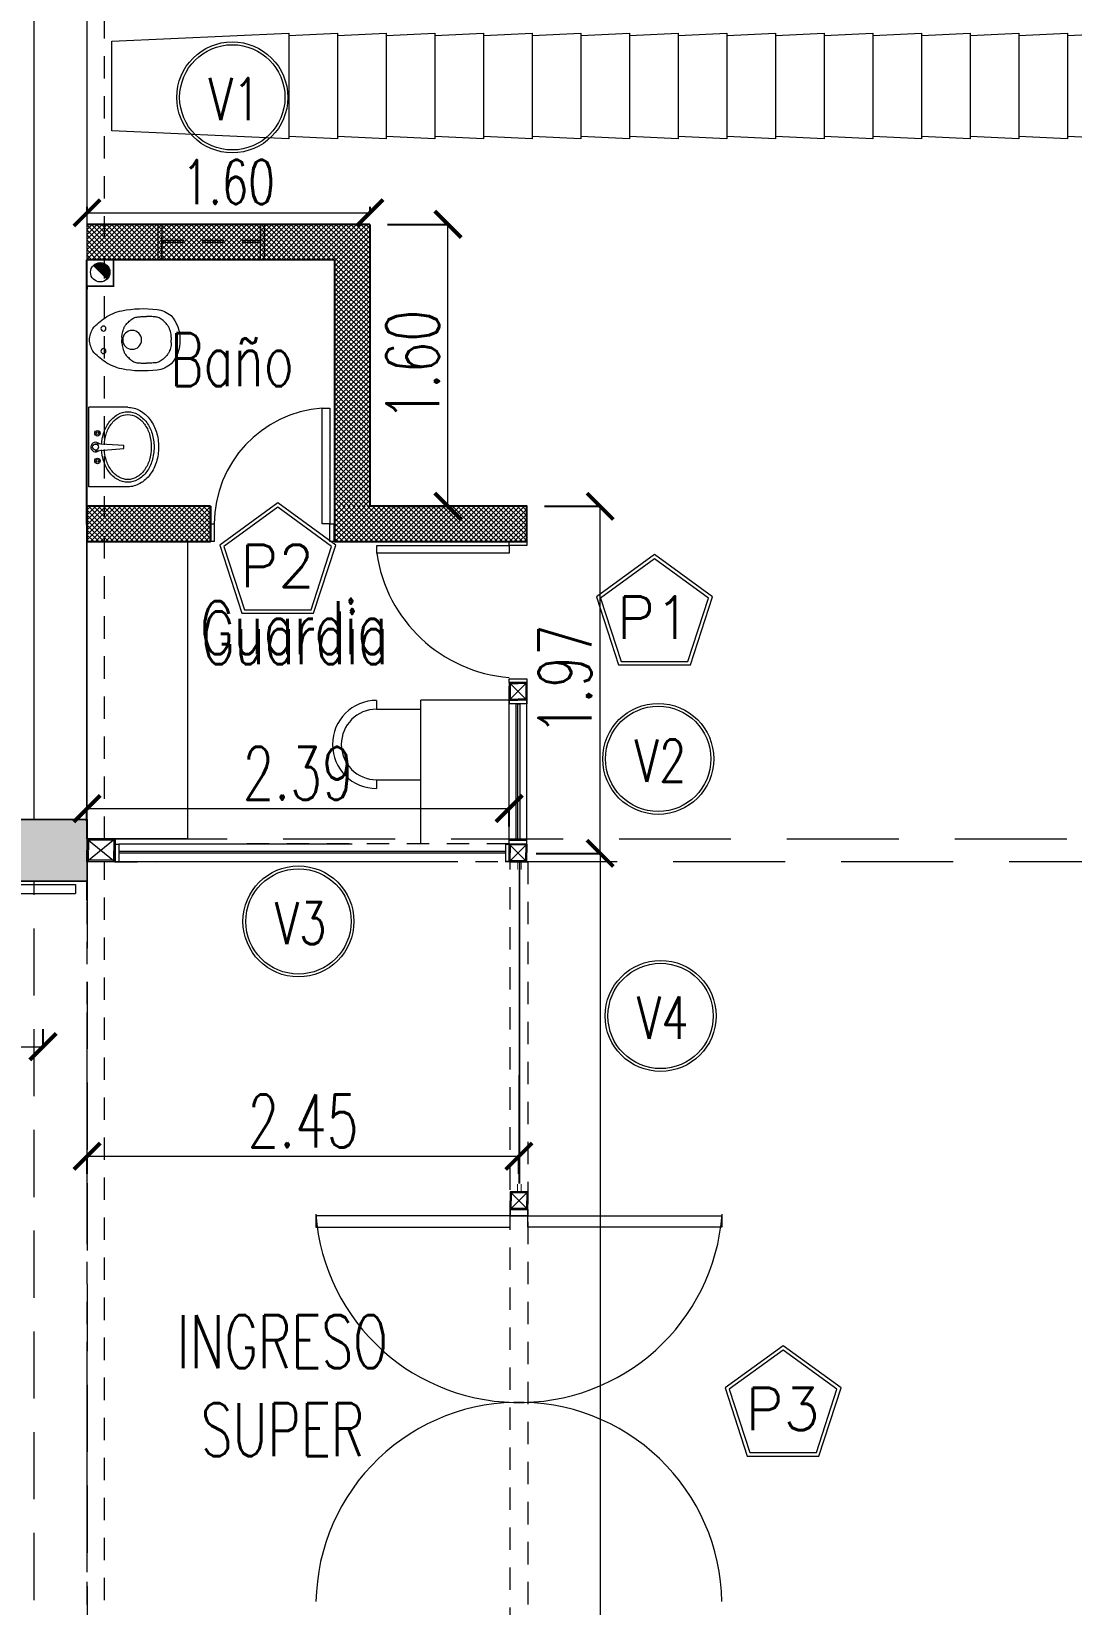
# Model space of a CAD drawing. Header units: millimetres. Extents: x 2828 to 3406, y 849 to 1266.
# Drawn here: x 2955.18 to 2961.08, y 1097.2 to 1106.13 of the extents above; entities that cross this region are included whole.
import ezdxf

# ---------------------------------------------------------------- set-up
doc = ezdxf.new("R2010")
doc.units = ezdxf.units.MM
doc.header["$PDMODE"] = 34
doc.header["$PDSIZE"] = -10
doc.linetypes.add('DASHDOT', pattern=[1, 0.5, -0.25, 0, -0.25])
doc.linetypes.add('DASHED', pattern=[19.05, 12.7, -6.35])
doc.layers.get('DEFPOINTS').update_dxf_attribs({"lineweight": 5})
for name, color, linetype, lineweight in [('0.05', 64, 'Continuous', 5), ('0.10', 161, 'Continuous', 9), ('0.20', 4, 'Continuous', 15), ('0.30', 1, 'Continuous', 25), ('arq cotas', 152, 'Continuous', 13), ('arq DP', 40, 'Continuous', 5), ('arq DV', 22, 'Continuous', 5), ('arq tex', 31, 'Continuous', 5), ('CARPINTERIA', 141, 'Continuous', 9), ('columnas', 12, 'Continuous', 20), ('equip tx', 220, 'Continuous', 5), ('equipa cotas', 222, 'Continuous', 5), ('EQUIPAMIENTO', 4, 'Continuous', 15), ('proyecciones', 221, 'DASHED', 5), ('ref. arq', 252, 'Continuous', 5), ('sanitarios', 120, 'Continuous', 5)]:
    doc.layers.add(name, color=color, linetype=linetype, lineweight=lineweight)
doc.layers.add('equipa auxiliar', color=7, linetype='Continuous', lineweight=13, true_color=0x878787)
doc.layers.add('sombrado muro nuevo', color=7, linetype='Continuous', lineweight=5, true_color=0x757575)
doc.styles.add('250-cts', font='romans.shx', dxfattribs={"width": 0.7, "height": 0.25})
doc.styles.add('50', font='romans.shx', dxfattribs={"width": 0.75, "height": 0.1})
doc.styles.get("Standard").update_dxf_attribs({"font": 'romans.shx'})
doc.dimstyles.new('250', dxfattribs={"dimtxt": 0.3, "dimasz": 0.15, "dimexe": 0, "dimexo": 0.1, "dimgap": 0.05, "dimtad": 1, "dimzin": 0, "dimdsep": 46, "dimtxsty": '250-cts', "dimblk": 'ARCHTICK', "dimcen": 0.02, "dimclrd": 256, "dimclre": 256, "dimclrt": 256, "dimazin": 0, "dimtfac": 1, "dimtofl": 0, "dimtmove": 1, "dimatfit": 0, "dimldrblk": 'OPEN90', "dimfxl": 1, "dimtolj": 1, "dimtzin": 0, "dimlwd": -1, "dimarcsym": 0})
pattern_1 = [(45, (1853.481149, 1760.433146), (-0.01414213562, 0.01414213562), []), (135, (1853.481149, 1760.433146), (-0.01414213562, -0.01414213562), [])]
pattern_2 = [(45, (0, 0), (-0.01414213562, 0.01414213562), []), (135, (0, 0), (-0.01414213562, -0.01414213562), [])]

# ---------------------------------------------------------------- blocks, each defined once
blk = doc.blocks.new('colum. perim')
at = {"layer": '0.05'}
h = blk.add_hatch(color=256, dxfattribs=at)
h.dxf.hatch_style = 1
h.paths.add_polyline_path([(1.5673, 49.6165), (1.5673, 49.9665), (1.0173, 49.9665), (1.0173, 49.6165)])
at = {"layer": 'columnas'}
for p, q in [((1.5673, 49.9665), (1.0173, 49.9665)), ((1.0173, 49.9665), (1.0173, 49.6165)), ((1.0173, 49.9665), (1.5673, 49.9665)), ((1.0173, 49.6165), (1.0173, 49.9665)), ((1.5673, 49.6165), (1.5673, 49.9665)), ((1.5673, 49.9665), (1.5673, 49.6165)), ((1.0173, 49.6165), (1.5673, 49.6165)), ((1.5673, 49.6165), (1.0173, 49.6165))]:
    blk.add_line(p, q, dxfattribs=at)
blk = doc.blocks.new('_ARCHTICK')
at = {"color": 0, "linetype": 'ByBlock', "const_width": 0.15}
blk.add_lwpolyline([(-0.5, -0.5), (0.5, 0.5)], dxfattribs=at)
blk = doc.blocks.new('*D265')
at = {"layer": 'DEFPOINTS', "color": 0, "transparency": 16777216}
for p in [(2953.2196, 1100.3675), (2955.2437, 1100.3675), (2955.2437, 1100.3675)]:
    blk.add_point(p, dxfattribs=at)
at = {"layer": 'equipa cotas', "linetype": 'DASHDOT', "lineweight": -2, "transparency": 16777216}
for p, q in [((2955.2437, 1100.4675), (2955.2437, 1100.3675)), ((2953.2196, 1100.2675), (2953.2196, 1100.3675))]:
    blk.add_line(p, q, dxfattribs=at)
at = {"layer": 'equipa cotas', "transparency": 16777216}
blk.add_line((2953.2196, 1100.3675), (2955.2437, 1100.3675), dxfattribs=at)
at = {"layer": 'equipa cotas', "transparency": 16777216, "xscale": 0.15, "yscale": 0.15, "zscale": 0.15, "rotation": 180}
blk.add_blockref('_ARCHTICK', (2953.2196, 1100.3675), dxfattribs=at)
at = {"layer": 'equipa cotas', "transparency": 16777216, "xscale": 0.15, "yscale": 0.15, "zscale": 0.15}
blk.add_blockref('_ARCHTICK', (2955.2437, 1100.3675), dxfattribs=at)
at = {"layer": 'equipa cotas', "transparency": 16777216, "insert": (2954.2316, 1100.5675), "char_height": 0.3, "attachment_point": 5, "style": '250-cts'}
blk.add_mtext('\\A1;2.02', dxfattribs=at)
blk = doc.blocks.new('_Open90')
at = {"color": 0, "linetype": 'ByBlock', "lineweight": -2}
for p, q in [((0, 0), (-1, 0)), ((-0.5, 0.5), (0, 0)), ((0, 0), (-0.5, -0.5))]:
    blk.add_line(p, q, dxfattribs=at)
blk = doc.blocks.new('SILLAS')
at = {"layer": '0.05', "color": 8, "true_color": 0x777669}
for p, q in [((3460.0216, 1090.6675), (3459.9716, 1090.6675)), ((3460.0216, 1090.6675), (3460.0216, 1090.4175)), ((3460.4216, 1090.6675), (3460.4216, 1090.4175)), ((3460.4716, 1090.6675), (3460.4216, 1090.6675)), ((3460.4216, 1090.4175), (3460.0216, 1090.4175))]:
    blk.add_line(p, q, dxfattribs=at)
for radius in [0.25, 0.2]:
    blk.add_arc((3460.2216, 1090.6675), radius, 0, 180, dxfattribs=at)
blk = doc.blocks.new('UPN 100')
at = {"layer": '0.10'}
for p, q in [((2960.4224, 1086.6975), (2960.3224, 1086.6975)), ((2960.3224, 1086.6975), (2960.3224, 1086.6486)), ((2960.4224, 1086.6975), (2960.3224, 1086.5974)), ((2960.4224, 1086.5974), (2960.3224, 1086.6975)), ((2960.4171, 1086.6921), (2960.3277, 1086.6921)), ((2960.3277, 1086.6921), (2960.3277, 1086.6475)), ((2960.3277, 1086.6027), (2960.3277, 1086.6475)), ((2960.4171, 1086.6921), (2960.4171, 1086.6475)), ((2960.4171, 1086.6027), (2960.4171, 1086.6475)), ((2960.4224, 1086.6975), (2960.4224, 1086.6486)), ((2960.3224, 1086.5974), (2960.3224, 1086.6463)), ((2960.4224, 1086.5974), (2960.3224, 1086.5974)), ((2960.4171, 1086.6027), (2960.3277, 1086.6027)), ((2960.4224, 1086.5974), (2960.4224, 1086.6463))]:
    blk.add_line(p, q, dxfattribs=at)
for centre, start, end in [((2960.3263, 1086.6539), 233.92663, 282.34744), ((2960.3263, 1086.641), 77.65256, 126.07337), ((2960.4185, 1086.6539), 257.65256, 306.07337), ((2960.4185, 1086.641), 53.92663, 102.34744)]:
    blk.add_arc(centre, 0.00664, start, end, dxfattribs=at)
blk = doc.blocks.new('UPN 16')
at = {"layer": '0.05'}
for p, q in [((2964.5399, 1086.7085), (2964.6999, 1086.5785)), ((2964.6999, 1086.7085), (2964.5399, 1086.5785))]:
    blk.add_line(p, q, dxfattribs=at)
at = {"layer": '0.20'}
for p, q in [((2964.6999, 1086.7085), (2964.5399, 1086.7085)), ((2964.5399, 1086.7085), (2964.5399, 1086.6435)), ((2964.6914, 1086.7), (2964.5485, 1086.7)), ((2964.5485, 1086.7), (2964.5485, 1086.6453)), ((2964.6914, 1086.7), (2964.6914, 1086.6453)), ((2964.6999, 1086.7085), (2964.6999, 1086.6435)), ((2964.5399, 1086.5785), (2964.5399, 1086.6435)), ((2964.6999, 1086.5785), (2964.5399, 1086.5785)), ((2964.5485, 1086.5871), (2964.5485, 1086.6417)), ((2964.6914, 1086.5871), (2964.5485, 1086.5871)), ((2964.6914, 1086.5871), (2964.6914, 1086.6417)), ((2964.6999, 1086.5785), (2964.6999, 1086.6435))]:
    blk.add_line(p, q, dxfattribs=at)
for centre, start, end in [((2964.5422, 1086.6539), 257.65256, 306.07337), ((2964.5422, 1086.6331), 53.92663, 102.34744), ((2964.6977, 1086.6539), 233.92663, 282.34744), ((2964.6977, 1086.6331), 77.65256, 126.07337)]:
    blk.add_arc(centre, 0.0106, start, end, dxfattribs=at)
blk = doc.blocks.new('*D337')
at = {"layer": 'arq cotas', "linetype": 'DASHDOT', "lineweight": -2, "transparency": 16777216}
for p, q in [((2955.4937, 1101.6469), (2955.4937, 1101.7183)), ((2957.8884, 1101.6172), (2957.8884, 1101.7183))]:
    blk.add_line(p, q, dxfattribs=at)
at = {"layer": 'arq cotas', "transparency": 16777216}
blk.add_line((2955.4937, 1101.7183), (2957.8884, 1101.7183), dxfattribs=at)
at = {"layer": 'DEFPOINTS', "color": 0, "transparency": 16777216}
for p in [(2957.8884, 1101.7183), (2955.4937, 1101.5469), (2957.8884, 1101.5172)]:
    blk.add_point(p, dxfattribs=at)
at = {"layer": 'arq cotas', "transparency": 16777216, "xscale": 0.15, "yscale": 0.15, "zscale": 0.15, "rotation": 180}
blk.add_blockref('_ARCHTICK', (2955.4937, 1101.7183), dxfattribs=at)
at = {"layer": 'arq cotas', "transparency": 16777216, "xscale": 0.15, "yscale": 0.15, "zscale": 0.15}
blk.add_blockref('_ARCHTICK', (2957.8884, 1101.7183), dxfattribs=at)
at = {"layer": 'arq cotas', "transparency": 16777216, "insert": (2956.6911, 1101.9183), "char_height": 0.3, "attachment_point": 5, "style": '250-cts'}
blk.add_mtext('\\A1;2.39', dxfattribs=at)
blk = doc.blocks.new('*D338')
at = {"layer": 'arq cotas', "linetype": 'DASHDOT', "lineweight": -2, "transparency": 16777216}
for p, q in [((2955.4941, 1099.6461), (2955.4941, 1099.7461)), ((2957.9437, 1099.6461), (2957.9437, 1099.7461))]:
    blk.add_line(p, q, dxfattribs=at)
at = {"layer": 'arq cotas', "transparency": 16777216}
blk.add_line((2955.4941, 1099.7461), (2957.9437, 1099.7461), dxfattribs=at)
at = {"layer": 'DEFPOINTS', "color": 0, "transparency": 16777216}
for p in [(2955.4941, 1099.7461), (2957.9437, 1099.7461), (2957.9437, 1099.7461)]:
    blk.add_point(p, dxfattribs=at)
at = {"layer": 'arq cotas', "transparency": 16777216, "xscale": 0.15, "yscale": 0.15, "zscale": 0.15, "rotation": 180}
blk.add_blockref('_ARCHTICK', (2955.4941, 1099.7461), dxfattribs=at)
at = {"layer": 'arq cotas', "transparency": 16777216, "xscale": 0.15, "yscale": 0.15, "zscale": 0.15}
blk.add_blockref('_ARCHTICK', (2957.9437, 1099.7461), dxfattribs=at)
at = {"layer": 'arq cotas', "transparency": 16777216, "insert": (2956.7189, 1099.9461), "char_height": 0.3, "attachment_point": 5, "style": '250-cts'}
blk.add_mtext('\\A1;2.45', dxfattribs=at)
blk = doc.blocks.new('*D339')
at = {"layer": 'arq cotas', "linetype": 'DASHDOT', "lineweight": -2, "transparency": 16777216}
for p, q in [((2958.041, 1101.4642), (2958.4042, 1101.4642)), ((2958.0456, 1086.615), (2958.4042, 1086.615))]:
    blk.add_line(p, q, dxfattribs=at)
at = {"layer": 'arq cotas', "transparency": 16777216}
blk.add_line((2958.4042, 1101.4642), (2958.4042, 1086.615), dxfattribs=at)
at = {"layer": 'DEFPOINTS', "color": 0, "transparency": 16777216}
for p in [(2957.941, 1101.4642), (2957.9456, 1086.615), (2958.4042, 1086.615)]:
    blk.add_point(p, dxfattribs=at)
at = {"layer": 'arq cotas', "transparency": 16777216, "xscale": 0.15, "yscale": 0.15, "zscale": 0.15}
for p, rotation in [((2958.4042, 1101.4642), 90), ((2958.4042, 1086.615), 270)]:
    blk.add_blockref('_ARCHTICK', p, dxfattribs=dict(at, rotation=rotation))
at = {"layer": 'arq cotas', "transparency": 16777216, "insert": (2958.2042, 1094.0396), "char_height": 0.3, "attachment_point": 5, "rotation": 90, "style": '250-cts'}
blk.add_mtext('\\A1;14.85', dxfattribs=at)
blk = doc.blocks.new('Sapls507')
blk.add_lwpolyline([(-0.0001, -0.5985, 0.193023), (0.1371, -0.5486, 0.145572), (0.172, -0.4699, 0.077711), (0.165, -0.2687, 0.087544), (0.1255, -0.1745, 0.055228), (0.065, -0.1048, 0.090627), (0, -0.0855, 0.091051), (-0.0651, -0.1048, 0.055228), (-0.1256, -0.1745, 0.087544), (-0.1652, -0.2687, 0.077711), (-0.1722, -0.4699, 0.145572), (-0.1373, -0.5486, 0.193023), (-0.0001, -0.5985, 61.25604)], format="xyb", close=True)
for points in [[(-0.0148, -0.27), (-0.0327, -0.2713, 0.028747), (-0.0607, -0.279, 0.052421), (-0.0753, -0.2857, 0.050041), (-0.0918, -0.2978, 0.040538), (-0.109, -0.3162, 0.036304), (-0.1244, -0.3386, 0.08346), (-0.1286, -0.3497, 0.024812), (-0.1301, -0.36, 0.009631), (-0.1321, -0.3866, 0.014344), (-0.1324, -0.3957, 0.009208), (-0.1321, -0.4098)], [(0.0149, -0.27), (0.0328, -0.2713, -0.028747), (0.0609, -0.279, -0.052421), (0.0754, -0.2857, -0.050041), (0.0919, -0.2978, -0.040538), (0.1092, -0.3162, -0.036304), (0.1245, -0.3386, -0.08346), (0.1287, -0.3497, -0.024812), (0.1302, -0.36, -0.009631), (0.1323, -0.3866, -0.014344), (0.1325, -0.3957, -0.009208), (0.1323, -0.4098)], [(-0.0148, -0.5498), (-0.0327, -0.5485, -0.028747), (-0.0607, -0.5408, -0.052421), (-0.0753, -0.5341, -0.050041), (-0.0918, -0.522, -0.040538), (-0.109, -0.5036, -0.036304), (-0.1244, -0.4812, -0.08346), (-0.1286, -0.4701, -0.024812), (-0.1301, -0.4598, -0.009631), (-0.1321, -0.4331, -0.014344), (-0.1324, -0.4241, -0.009208), (-0.1321, -0.41)], [(0.0149, -0.5498), (0.0328, -0.5485, 0.028747), (0.0609, -0.5408, 0.052421), (0.0754, -0.5341, 0.050041), (0.0919, -0.522, 0.040538), (0.1092, -0.5036, 0.036304), (0.1245, -0.4812, 0.08346), (0.1287, -0.4701, 0.024812), (0.1302, -0.4598, 0.009631), (0.1323, -0.4331, 0.014344), (0.1325, -0.4241, 0.009208), (0.1323, -0.41)]]:
    blk.add_lwpolyline(points, format="xyb")
for points in [[(-0.0148, -0.27), (0, -0.27)], [(0.0149, -0.27), (0.0001, -0.27)], [(-0.0148, -0.5498), (0, -0.5498)], [(0.0149, -0.5498), (0.0001, -0.5498)]]:
    blk.add_lwpolyline(points)
for centre, radius in [((-0.0636, -0.1655), 0.0141), ((0.0638, -0.1655), 0.0141), ((0.0001, -0.3279), 0.0535)]:
    blk.add_circle(centre, radius)
blk = doc.blocks.new('sani')
at = {"layer": 'sanitarios'}
for p, q in [((17.7877, -14.9817), (17.7877, -14.8076)), ((17.7877, -14.8076), (18.2386, -14.8076)), ((18.2386, -14.9817), (18.2386, -14.8076)), ((17.7877, -15.0291), (17.7877, -14.9583)), ((18.2386, -15.0291), (18.2386, -14.9583))]:
    blk.add_line(p, q, dxfattribs=at)
for points in [[(18.2131, -15.0291, -0.130704), (18.1981, -15.0856, -0.106525), (18.1526, -15.1361, -0.083997), (18.0905, -15.1668, -0.072936), (18.0132, -15.1782, -0.072936), (17.9358, -15.1668, -0.083997), (17.8737, -15.1361, -0.106525), (17.8283, -15.0856, -0.130704), (17.8133, -15.0291, -0.130704), (17.8283, -14.9727, -0.106525), (17.8737, -14.9222, -0.083997), (17.9358, -14.8915, -0.058911), (17.9981, -14.8806, -0.072936)], [(18.1974, -15.0291, -0.130704), (18.1845, -15.0778, -0.106525), (18.1434, -15.1234, -0.083997), (18.086, -15.1518, -0.072936), (18.0132, -15.1625, -0.072936), (17.9403, -15.1518, -0.083997), (17.8829, -15.1234, -0.106525), (17.8419, -15.0778, -0.130704), (17.8289, -15.0291, -0.130704), (17.8419, -14.9805, -0.106525), (17.8829, -14.9349, -0.083997), (17.9403, -14.9065, -0.059251), (17.9994, -14.8962, -0.072936)], [(18.0267, -14.8962, -0.059522), (18.086, -14.9065, -0.083997), (18.1434, -14.9349, -0.106525), (18.1845, -14.9805, -0.130704), (18.1974, -15.0291, -0.130704)], [(18.0276, -14.8805, -0.059449), (18.0905, -14.8915, -0.083997), (18.1526, -14.9222, -0.106525), (18.1981, -14.9727, -0.130704), (18.2131, -15.0291, -0.130704)], [(18.2386, -15.0291, -0.130704), (18.2202, -15.0982, -0.106525), (18.1676, -15.1568, -0.083997), (18.0979, -15.1913, -0.072936), (18.0132, -15.2037, -0.072936), (17.9285, -15.1913, -0.083997), (17.8587, -15.1568, -0.106525), (17.8061, -15.0982, -0.130704), (17.7877, -15.0291)]]:
    blk.add_lwpolyline(points, format="xyb", dxfattribs=at)
for points in [[(17.9965, -14.8457), (17.9926, -14.8457), (18.0051, -15.0065), (18.0224, -15.0065), (18.0318, -14.8457)], [(18.0318, -14.8457), (18.0301, -14.8457)]]:
    blk.add_lwpolyline(points, dxfattribs=at)
for centre, radius in [((17.9347, -14.8569), 0.0157), ((17.9347, -14.8569), 0.00784), ((18.0133, -14.846), 0.0168), ((18.0916, -14.8569), 0.0157), ((18.0916, -14.8569), 0.00784)]:
    blk.add_circle(centre, radius, dxfattribs=at)
blk.add_arc((18.0133, -14.846), 0.0269, 310.05553, 224.43462, dxfattribs=at)
blk = doc.blocks.new('A$C7EDF4F95')
at = {"layer": 'equipa auxiliar'}
blk.add_lwpolyline([(0, -0.5097), (0, 0), (1.0035, 0.0451), (1.0035, -0.5549)], close=True, dxfattribs=at)
for points in [[(1.0035, 0.0317), (1.2796, 0.0451), (1.2796, -0.5549), (1.0035, -0.5415)], [(1.2796, 0.0317), (1.5558, 0.0451), (1.5557, -0.5549), (1.2796, -0.5415)], [(1.5558, 0.0317), (1.8319, 0.0451), (1.8318, -0.5549), (1.5557, -0.5415)], [(1.8319, 0.0317), (2.108, 0.0451), (2.1079, -0.5549), (1.8318, -0.5415)], [(2.108, 0.0317), (2.3841, 0.0451), (2.3841, -0.5549), (2.1079, -0.5416)], [(2.3841, 0.0317), (2.6602, 0.0451), (2.6602, -0.5549), (2.3841, -0.5416)], [(2.6602, 0.0317), (2.9363, 0.0451), (2.9363, -0.5549), (2.6602, -0.5416)], [(2.9363, 0.0317), (3.2124, 0.045), (3.2124, -0.555), (2.9363, -0.5416)], [(3.2124, 0.0317), (3.4885, 0.045), (3.4885, -0.555), (3.2124, -0.5416)], [(3.4885, 0.0317), (3.7646, 0.045), (3.7646, -0.555), (3.4885, -0.5416)], [(3.7646, 0.0317), (4.0407, 0.045), (4.0407, -0.555), (3.7646, -0.5416)], [(4.0407, 0.0316), (4.3168, 0.045), (4.3168, -0.555), (4.0407, -0.5416)], [(4.3168, 0.0316), (4.5929, 0.045), (4.5929, -0.555), (4.3168, -0.5416)], [(4.5929, 0.0316), (4.869, 0.045), (4.869, -0.555), (4.5929, -0.5416)], [(4.869, 0.0316), (5.1451, 0.045), (5.1451, -0.555), (4.869, -0.5416)], [(5.1451, 0.0316), (5.4212, 0.045), (5.4212, -0.555), (5.1451, -0.5416)], [(5.4212, 0.0316), (5.6973, 0.045), (5.6973, -0.555), (5.4212, -0.5416)], [(5.6973, 0.0316), (5.9735, 0.045), (5.9734, -0.555), (5.6973, -0.5417)], [(5.9735, 0.0316), (6.2496, 0.045), (6.2495, -0.555), (5.9734, -0.5417)], [(6.2496, 0.0316), (6.5257, 0.045), (6.5256, -0.555), (6.2495, -0.5417)], [(6.5257, 0.0316), (6.8018, 0.0449), (6.8018, -0.5551), (6.5256, -0.5417)], [(6.8018, 0.0316), (7.0779, 0.0449), (7.0779, -0.5551), (6.8018, -0.5417)], [(7.0779, 0.0316), (7.354, 0.0449), (7.354, -0.5551), (7.0779, -0.5417)], [(7.354, 0.0316), (7.6301, 0.0449), (7.6301, -0.5551), (7.354, -0.5417)], [(7.6301, 0.0316), (7.9062, 0.0449), (7.9062, -0.5551), (7.6301, -0.5417)], [(7.9062, 0.0315), (8.1823, 0.0449), (8.1823, -0.5551), (7.9062, -0.5417)], [(8.1823, 0.0315), (8.4584, 0.0449), (8.4584, -0.5551), (8.1823, -0.5417)], [(8.4584, 0.0315), (8.7345, 0.0449), (8.7345, -0.5551), (8.4584, -0.5417)], [(8.7345, 0.0315), (9.0106, 0.0449), (9.0106, -0.5551), (8.7345, -0.5417)], [(9.0106, 0.0315), (9.2867, 0.0449), (9.2867, -0.5551), (9.0106, -0.5417)], [(9.2867, 0.0315), (9.5628, 0.0449), (9.5628, -0.5551), (9.2867, -0.5417)], [(9.5628, 0.0315), (9.8389, 0.0449), (9.8389, -0.5551), (9.5628, -0.5418)], [(9.8389, 0.0315), (10.115, 0.0449), (10.115, -0.5551), (9.8389, -0.5418)], [(10.115, 0.0315), (10.3912, 0.0448), (10.3911, -0.5552), (10.115, -0.5418)], [(10.3912, 0.0315), (10.6673, 0.0448), (10.6672, -0.5552), (10.3911, -0.5418)], [(10.6673, 0.0315), (10.9434, 0.0448), (10.9433, -0.5552), (10.6672, -0.5418)]]:
    blk.add_lwpolyline(points, dxfattribs=at)
blk = doc.blocks.new('*D503')
at = {"layer": 'arq cotas', "linetype": 'DASHDOT', "lineweight": -2, "transparency": 16777216}
for p, q in [((2958.0884, 1103.4329), (2958.4042, 1103.4329)), ((2958.041, 1101.4642), (2958.4042, 1101.4642))]:
    blk.add_line(p, q, dxfattribs=at)
at = {"layer": 'arq cotas', "transparency": 16777216}
blk.add_line((2958.4042, 1101.4642), (2958.4042, 1103.4329), dxfattribs=at)
at = {"layer": 'DEFPOINTS', "color": 0, "transparency": 16777216}
for p in [(2957.9884, 1103.4329), (2958.4042, 1103.4329), (2957.941, 1101.4642)]:
    blk.add_point(p, dxfattribs=at)
at = {"layer": 'arq cotas', "transparency": 16777216, "xscale": 0.15, "yscale": 0.15, "zscale": 0.15}
for p, rotation in [((2958.4042, 1103.4329), 90), ((2958.4042, 1101.4642), 270)]:
    blk.add_blockref('_ARCHTICK', p, dxfattribs=dict(at, rotation=rotation))
at = {"layer": 'arq cotas', "transparency": 16777216, "insert": (2958.2042, 1102.4486), "char_height": 0.3, "attachment_point": 5, "rotation": 90, "style": '250-cts'}
blk.add_mtext('\\A1;1.97', dxfattribs=at)
blk = doc.blocks.new('*D504')
at = {"layer": 'arq cotas', "linetype": 'DASHDOT', "lineweight": -2, "transparency": 16777216}
for p, q in [((2957.1982, 1105.0319), (2957.5411, 1105.0319)), ((2957.1982, 1103.4329), (2957.5411, 1103.4329))]:
    blk.add_line(p, q, dxfattribs=at)
at = {"layer": 'arq cotas', "transparency": 16777216}
blk.add_line((2957.5411, 1103.4329), (2957.5411, 1105.0319), dxfattribs=at)
at = {"layer": 'DEFPOINTS', "color": 0, "transparency": 16777216}
for p in [(2957.0982, 1105.0319), (2957.5411, 1105.0319), (2957.0982, 1103.4329)]:
    blk.add_point(p, dxfattribs=at)
at = {"layer": 'arq cotas', "transparency": 16777216, "xscale": 0.15, "yscale": 0.15, "zscale": 0.15}
for p, rotation in [((2957.5411, 1105.0319), 90), ((2957.5411, 1103.4329), 270)]:
    blk.add_blockref('_ARCHTICK', p, dxfattribs=dict(at, rotation=rotation))
at = {"layer": 'arq cotas', "transparency": 16777216, "insert": (2957.3411, 1104.2324), "char_height": 0.3, "attachment_point": 5, "rotation": 90, "style": '250-cts'}
blk.add_mtext('\\A1;1.60', dxfattribs=at)
blk = doc.blocks.new('*D543')
at = {"layer": 'arq cotas', "linetype": 'DASHDOT', "lineweight": -2, "transparency": 16777216}
for p, q in [((2955.4937, 1105.1319), (2955.4937, 1105.0976)), ((2957.0982, 1105.1319), (2957.0982, 1105.0976))]:
    blk.add_line(p, q, dxfattribs=at)
at = {"layer": 'arq cotas', "transparency": 16777216}
blk.add_line((2955.4937, 1105.0976), (2957.0982, 1105.0976), dxfattribs=at)
at = {"layer": 'DEFPOINTS', "color": 0, "transparency": 16777216}
for p in [(2955.4937, 1105.0319), (2957.0982, 1105.0976), (2957.0982, 1105.0319)]:
    blk.add_point(p, dxfattribs=at)
at = {"layer": 'arq cotas', "transparency": 16777216, "xscale": 0.15, "yscale": 0.15, "zscale": 0.15, "rotation": 180}
blk.add_blockref('_ARCHTICK', (2955.4937, 1105.0976), dxfattribs=at)
at = {"layer": 'arq cotas', "transparency": 16777216, "xscale": 0.15, "yscale": 0.15, "zscale": 0.15}
blk.add_blockref('_ARCHTICK', (2957.0982, 1105.0976), dxfattribs=at)
at = {"layer": 'arq cotas', "transparency": 16777216, "insert": (2956.296, 1105.2726), "char_height": 0.25, "attachment_point": 5, "style": '250-cts'}
blk.add_mtext('\\A1;1.60', dxfattribs=at)

msp = doc.modelspace()

# ---------------------------------------------------------------- hatches: boundary and pattern name
at = {"layer": '0.05'}
h = msp.add_hatch(color=256, dxfattribs=at)
h.dxf.hatch_style = 1
edge = h.paths.add_edge_path()
edge.add_arc((2955.5689, 1104.7605), 0.055, 315, 360)
edge.add_arc((2955.5689, 1104.7605), 0.055, 0, 17.19012)
edge.add_line((2955.6214, 1104.7767), (2955.6191, 1104.7829))
edge.add_line((2955.6191, 1104.7829), (2955.613, 1104.7933))
edge.add_arc((2955.5689, 1104.7605), 0.055, 36.65157, 135)
edge.add_line((2955.53, 1104.7994), (2955.6078, 1104.7216))
at = {"layer": 'sombrado muro nuevo'}
h = msp.add_hatch(dxfattribs=at)
h.set_pattern_fill('_USER', color=256, scale=0.02, angle=45, style=0, double=1, pattern_type=0)
h.set_pattern_definition(pattern_1)
h.paths.add_polyline_path([(2956.8982, 1104.8319), (2955.4951, 1104.8319), (2955.4924, 1105.0319), (2957.0982, 1105.0319)])
h = msp.add_hatch(dxfattribs=at)
h.set_pattern_fill('_USER', color=256, scale=0.02, angle=45, style=0, double=1, pattern_type=0)
h.set_pattern_definition(pattern_1)
h.paths.add_polyline_path([(2956.8982, 1104.8319), (2956.8982, 1103.4342), (2957.0982, 1103.4316), (2957.0982, 1105.0319)])
h = msp.add_hatch(dxfattribs=at)
h.set_pattern_fill('_USER', color=256, scale=0.02, angle=45, style=0, double=1, pattern_type=0)
h.set_pattern_definition(pattern_2)
h.paths.add_polyline_path([(2956.1937, 1103.4329), (2955.4937, 1103.4329), (2955.4937, 1103.2329), (2956.1937, 1103.2329)])
h = msp.add_hatch(dxfattribs=at)
h.set_pattern_fill('_USER', color=256, scale=0.02, angle=45, style=0, double=1, pattern_type=0)
h.set_pattern_definition(pattern_2)
h.paths.add_polyline_path([(2957.9884, 1103.4329), (2956.8982, 1103.4329), (2956.8982, 1103.2329), (2957.9884, 1103.2329)])

# ---------------------------------------------------------------- linework, layer by layer
at = {"layer": '0.05', "linetype": 'ByBlock'}
for p, q in [((2955.9182, 1104.8319), (2955.9182, 1104.9319)), ((2957.8888, 1101.518), (2957.8884, 1102.4119)), ((2957.9884, 1101.5169), (2957.9884, 1102.4119)), ((2957.3862, 1101.5178), (2957.3862, 1102.3329)), ((2957.8884, 1102.3329), (2957.3862, 1102.3329)), ((2957.8884, 1102.3329), (2957.8884, 1102.3129)), ((2957.9884, 1102.3129), (2957.8884, 1102.3129)), ((2957.9273, 1101.5369), (2957.9273, 1102.3129)), ((2957.9373, 1101.5369), (2957.9372, 1102.3129)), ((2957.9884, 1102.3329), (2957.9884, 1102.3129)), ((2956.9982, 1101.5169), (2955.6737, 1101.5169)), ((2955.6737, 1101.4769), (2957.8684, 1101.4769)), ((2955.6737, 1101.4669), (2957.8684, 1101.4669)), ((2957.9884, 1101.5369), (2957.8884, 1101.5369)), ((2956.9982, 1101.4169), (2955.6737, 1101.4169))]:
    msp.add_line(p, q, dxfattribs=at)
at = {"layer": '0.05'}
msp.add_line((2955.53, 1104.7994), (2955.6078, 1104.7216), dxfattribs=at)
msp.add_lwpolyline([(2955.1935, 1106.3069), (2955.4937, 1106.3069), (2955.4937, 1101.6569), (2955.1935, 1101.6569)], close=True, dxfattribs=at)
at = {"layer": '0.05', "linetype": 'ByBlock'}
msp.add_lwpolyline([(2956.0638, 1103.2329), (2956.0638, 1101.5469), (2955.4937, 1101.5469), (2955.4937, 1103.2329)], close=True, dxfattribs=at)
for points in [[(2957.9372, 1101.5369), (2957.9372, 1102.3129), (2957.9483, 1102.3129), (2957.9483, 1101.5369)], [(2955.6737, 1101.4169), (2955.6537, 1101.4169), (2955.6537, 1101.5169), (2955.6737, 1101.5169), (2955.6737, 1101.4169)], [(2957.8884, 1101.4172), (2957.8684, 1101.4172), (2957.8684, 1101.5172), (2957.8884, 1101.5172), (2957.8884, 1101.4172)]]:
    msp.add_lwpolyline(points, dxfattribs=at)
at = {"layer": '0.05'}
msp.add_circle((2955.5689, 1104.7605), 0.055, dxfattribs=at)
msp.add_circle((2955.5689, 1104.7605), 0.055, dxfattribs=at)
at = {"layer": '0.10'}
for points in [[(2956.8719, 1103.3329), (2956.8281, 1103.3329), (2956.8281, 1103.9891), (2956.8719, 1103.9891)], [(2956.1937, 1103.3329), (2956.2156, 1103.3329), (2956.2156, 1103.2329), (2956.1937, 1103.2329)], [(2956.8719, 1103.3329), (2956.8937, 1103.3329), (2956.8937, 1103.2329), (2956.8719, 1103.2329)], [(2957.8884, 1103.211), (2957.8884, 1103.1673), (2957.1368, 1103.1673), (2957.1368, 1103.211)], [(2957.8884, 1103.211), (2957.8884, 1103.2329), (2957.9884, 1103.2329), (2957.9884, 1103.211)], [(2957.8884, 1102.4329), (2957.8884, 1102.4548), (2957.9884, 1102.4548), (2957.9884, 1102.4329)]]:
    msp.add_lwpolyline(points, close=True, dxfattribs=at)
at = {"layer": '0.10', "const_width": 0.01}
msp.add_lwpolyline([(2957.9464, 1101.4169), (2957.9459, 1099.5911)], dxfattribs=at)
at = {"layer": '0.20'}
for points, const_width in [([(2955.4937, 1104.6642), (2955.4937, 1104.6819), (2955.6437, 1104.6819), (2955.6437, 1104.8319), (2955.6687, 1104.8319)], 0.01), ([(2957.9564, 1101.3715), (2957.9564, 1101.4169), (2957.9364, 1101.4169), (2957.9364, 1101.3715)], 0.005), ([(2957.9559, 1099.5891), (2957.9559, 1099.5438), (2957.9359, 1099.5438), (2957.9359, 1099.5891)], 0.005)]:
    msp.add_lwpolyline(points, dxfattribs=dict(at, const_width=const_width))
at = {"layer": '0.30'}
for p, q in [((2957.0982, 1105.0319), (2955.4937, 1105.0319)), ((2957.0982, 1105.0319), (2957.0982, 1103.4329)), ((2955.4937, 1103.4319), (2955.4937, 1104.8319)), ((2955.4937, 1103.3296), (2955.4937, 1104.8251)), ((2956.8982, 1104.8319), (2955.4982, 1104.8319)), ((2956.8982, 1104.8319), (2956.8982, 1103.2329)), ((2956.1937, 1103.4329), (2956.1937, 1103.2329))]:
    msp.add_line(p, q, dxfattribs=at)
msp.add_lwpolyline([(2956.1937, 1103.4329), (2955.4937, 1103.4329), (2955.4937, 1103.2329), (2956.1937, 1103.2329)], close=True, dxfattribs=at)
msp.add_lwpolyline([(2956.8982, 1103.4329), (2956.8982, 1103.2329), (2957.9884, 1103.2329), (2957.9884, 1103.4329), (2957.0982, 1103.4329)], dxfattribs=at)
at = {"layer": 'arq DP'}
for points in [[(2956.5755, 1103.4526), (2956.2464, 1103.2134), (2956.3721, 1102.8264), (2956.779, 1102.8264), (2956.9047, 1103.2134)], [(2956.5755, 1103.4278), (2956.2699, 1103.2058), (2956.3866, 1102.8464), (2956.7644, 1102.8464), (2956.8812, 1103.2058)], [(2958.7124, 1103.1594), (2958.3832, 1102.9203), (2958.5089, 1102.5333), (2958.9158, 1102.5333), (2959.0415, 1102.9203)], [(2958.7124, 1103.1347), (2958.4067, 1102.9126), (2958.5235, 1102.5533), (2958.9013, 1102.5533), (2959.018, 1102.9126)], [(2959.4417, 1098.6707), (2959.1125, 1098.4315), (2959.2382, 1098.0446), (2959.6451, 1098.0446), (2959.7708, 1098.4315)], [(2959.4417, 1098.646), (2959.136, 1098.4239), (2959.2528, 1098.0646), (2959.6306, 1098.0646), (2959.7473, 1098.4239)]]:
    msp.add_lwpolyline(points, close=True, dxfattribs=at)
at = {"layer": 'arq DV'}
for centre, radius in [((2956.318, 1105.7529, -243.1061), 0.3147), ((2956.318, 1105.7529, -243.1061), 0.2987), ((2958.7335, 1102.0002, -243.1061), 0.3147), ((2958.7335, 1102.0002, -243.1061), 0.2987), ((2956.6931, 1101.0782, -243.1061), 0.3147), ((2956.6931, 1101.0782, -243.1061), 0.2987), ((2958.747, 1100.5417, -243.1061), 0.3147), ((2958.747, 1100.5417, -243.1061), 0.2987)]:
    msp.add_circle(centre, radius, dxfattribs=at)
at = {"layer": 'CARPINTERIA', "ltscale": 0.4}
for points in [[(2957.8937, 1099.3428), (2957.8937, 1099.4083), (2956.7925, 1099.4083), (2956.7925, 1099.3427)], [(2957.9937, 1099.3428), (2957.9937, 1099.4083), (2959.0949, 1099.4083), (2959.0949, 1099.3427)]]:
    msp.add_lwpolyline(points, close=True, dxfattribs=at)
at = {"layer": 'CARPINTERIA'}
for points in [[(2957.9937, 1099.4438), (2957.9937, 1099.4083), (2957.8937, 1099.4083), (2957.8937, 1099.4438)], [(2957.8937, 1099.4438), (2957.8937, 1099.4083), (2957.9937, 1099.4083), (2957.9937, 1099.4438)]]:
    msp.add_lwpolyline(points, close=True, dxfattribs=at)
at = {"layer": 'EQUIPAMIENTO'}
for p, q in [((2953.274, 1101.287), (2955.429, 1101.287)), ((2955.429, 1101.287), (2955.429, 1101.287)), ((2955.429, 1101.287), (2955.429, 1101.237)), ((2953.224, 1101.237), (2955.429, 1101.237))]:
    msp.add_line(p, q, dxfattribs=at)
at = {"layer": 'proyecciones', "ltscale": 0.01}
for p, q in [((2955.9182, 1104.9419), (2956.4782, 1104.9419)), ((2955.9182, 1104.9319), (2956.4782, 1104.9319))]:
    msp.add_line(p, q, dxfattribs=at)
at = {"layer": 'proyecciones', "color": 251, "ltscale": 0.1, "true_color": 0x6b6b6b}
msp.add_line((2955.4962, 1091.6713), (2955.4937, 1101.3069), dxfattribs=at)
at = {"layer": 'proyecciones', "ltscale": 0.01}
for points in [[(2955.5937, 1106.4169), (2955.4937, 1106.4169), (2955.4937, 1101.5469), (2955.5937, 1101.5469)], [(2956.4782, 1105.0319), (2956.4782, 1104.8319), (2955.9182, 1104.8319), (2955.9182, 1105.0319)], [(2955.6537, 1101.4169), (2957.8884, 1101.418), (2957.8884, 1101.518), (2955.6537, 1101.5169)], [(2955.5937, 1101.4169), (2955.4937, 1101.4169), (2955.4937, 1096.5469), (2955.5937, 1096.5469)], [(2957.9937, 1101.4168), (2957.9925, 1090.2491), (2957.8925, 1090.2491), (2957.8937, 1101.4169)]]:
    msp.add_lwpolyline(points, close=True, dxfattribs=at)
at = {"layer": 'proyecciones', "ltscale": 0.02}
for points in [[(2955.9182, 1104.8319), (2955.8982, 1104.8319), (2955.8982, 1105.0319), (2955.9182, 1105.0319), (2955.9182, 1104.8319)], [(2956.4982, 1104.8319), (2956.4782, 1104.8319), (2956.4782, 1105.0319), (2956.4982, 1105.0319), (2956.4982, 1104.8319)]]:
    msp.add_lwpolyline(points, dxfattribs=at)
at = {"layer": 'proyecciones', "color": 251, "ltscale": 0.05, "true_color": 0x6b6b6b}
msp.add_lwpolyline([(2955.6537, 1101.5469), (2967.0737, 1101.5469), (2967.0737, 1101.4169), (2955.6537, 1101.4169)], close=True, dxfattribs=at)
at = {"layer": 'proyecciones', "ltscale": 0.03}
msp.add_lwpolyline([(2955.1935, 1101.3069), (2955.4943, 1101.3069), (2955.4943, 1096.6569), (2955.1935, 1096.6569)], close=True, dxfattribs=at)
at = {"layer": 'ref. arq'}
for centre, radius, start, end in [((2956.8747, 1103.3317), 0.6591, 94.05103, 179.89884), ((2957.9543, 1103.2852), 0.826, 188.20969, 265.41735), ((2957.9394, 1099.4997), 1.1504, 184.12692, 271.71071), ((2957.9481, 1099.4997), 1.1504, 268.28929, 355.87308), ((2957.9418, 1097.2008), 1.1494, 88.46167, 179.03514), ((2957.9456, 1097.2008), 1.1494, 0.96486, 91.53833)]:
    msp.add_arc(centre, radius, start, end, dxfattribs=at)

# ---------------------------------------------------------------- block references
at = {"rotation": 90}
msp.add_blockref('UPN 100', (4044.5858, -1857.9895), dxfattribs=at)
msp.add_blockref('UPN 16', (-9.0462, 14.8383))
at = {"layer": '0.10'}
for p in [(-2.434, 14.8195), (-2.4287, 12.8463)]:
    msp.add_blockref('UPN 100', p, dxfattribs=at)
at = {"layer": 'columnas', "ltscale": 0.05, "xscale": -1}
msp.add_blockref('colum. perim', (2956.5111, 1051.6904), dxfattribs=at)
at = {"layer": 'equipa auxiliar'}
msp.add_blockref('A$C7EDF4F95', (2955.6343, 1106.0722), dxfattribs=at)
at = {"layer": 'equipa auxiliar', "rotation": 90}
msp.add_blockref('SILLAS', (4047.8036, -2358.1397), dxfattribs=at)
at = {"layer": 'sanitarios', "xscale": -1, "rotation": 90}
msp.add_blockref('Sapls507', (2955.4217, 1104.3773), dxfattribs=at)
at = {"layer": 'sanitarios', "extrusion": (0, 0, -1), "xscale": -1, "zscale": -1, "rotation": 270}
msp.add_blockref('sani', (-2940.6961, 1085.7558), dxfattribs=at)

# ---------------------------------------------------------------- texts
at = {"layer": 'arq DP', "char_height": 0.24, "width": 0.29424, "attachment_point": 2}
for s, insert in [('P2', (2956.5729, 1103.2148)), ('P1', (2958.7097, 1102.9216)), ('P3', (2959.439, 1098.4329))]:
    msp.add_mtext(s, dxfattribs=dict(at, insert=insert))
at = {"layer": 'arq DV', "char_height": 0.24, "width": 1.054155, "attachment_point": 1, "style": '50'}
for s, insert in [('V1', (2956.1834, 1105.8629)), ('V2', (2958.5988, 1102.1102)), ('V3', (2956.5585, 1101.1882)), ('V4', (2958.6123, 1100.6517))]:
    msp.add_mtext(s, dxfattribs=dict(at, insert=insert))
at = {"layer": 'arq tex', "char_height": 0.3, "attachment_point": 7, "style": '250-cts'}
for s, insert in [('Baño', (2955.9655, 1104.1144)), ('Guardia', (2956.1422, 1102.5365))]:
    msp.add_mtext_dynamic_manual_height_columns(s, width=50.702146, gutter_width=12.5, heights=[0], dxfattribs=dict(at, insert=insert))
at = {"layer": 'arq tex', "linetype": 'Continuous', "ltscale": 0.02, "insert": (2956.6025, 1098.8446), "char_height": 0.3, "attachment_point": 2, "style": '250-cts'}
msp.add_mtext_dynamic_manual_height_columns('INGRESO\\PSUPER', width=53.275319, gutter_width=10, heights=[0], dxfattribs=at)
at = {"layer": 'equip tx', "insert": (2956.1355, 1102.5945), "char_height": 0.3, "attachment_point": 7, "style": '250-cts'}
msp.add_mtext_dynamic_manual_height_columns('Guardia', width=50.702146, gutter_width=12.5, heights=[0], dxfattribs=at)

# ---------------------------------------------------------------- dimensions: what is measured, and where the dimension line sits
at = {"layer": 'arq cotas'}
for base, p1, p2, picture, middle in [((2957.0982, 1105.0976), (2955.4937, 1105.0319), (2957.0982, 1105.0319), '*D543', (2956.296, 1105.2726)), ((2957.8884, 1101.7183), (2955.4937, 1101.5469), (2957.8884, 1101.5172), '*D337', (2956.6911, 1101.9183)), ((2957.9437, 1099.7461), (2955.4941, 1099.7461), (2957.9437, 1099.7461), '*D338', (2956.7189, 1099.9461))]:
    dim = msp.add_linear_dim(base=base, p1=p1, p2=p2, dimstyle='250', dxfattribs=at)
    dim.commit()
    dim.dimension.update_dxf_attribs({"geometry": picture, "text_midpoint": middle})
for base, p1, p2, picture, middle in [((2957.5411, 1105.0319), (2957.0982, 1103.4329), (2957.0982, 1105.0319), '*D504', (2957.3411, 1104.2324)), ((2958.4042, 1103.4329), (2957.941, 1101.4642), (2957.9884, 1103.4329), '*D503', (2958.2042, 1102.4486)), ((2958.4042, 1086.615), (2957.941, 1101.4642), (2957.9456, 1086.615), '*D339', (2958.2042, 1094.0396))]:
    dim = msp.add_linear_dim(base=base, p1=p1, p2=p2, angle=90, dimstyle='250', dxfattribs=at)
    dim.commit()
    dim.dimension.update_dxf_attribs({"geometry": picture, "text_midpoint": middle})
at = {"layer": 'equipa cotas'}
dim = msp.add_linear_dim(base=(2955.2437, 1100.3675), p1=(2953.2196, 1100.3675), p2=(2955.2437, 1100.3675), dimstyle='250', dxfattribs=at)
dim.commit()
dim.dimension.update_dxf_attribs({"geometry": '*D265', "text_midpoint": (2954.2316, 1100.5675)})

doc.saveas('drawing.dxf')
